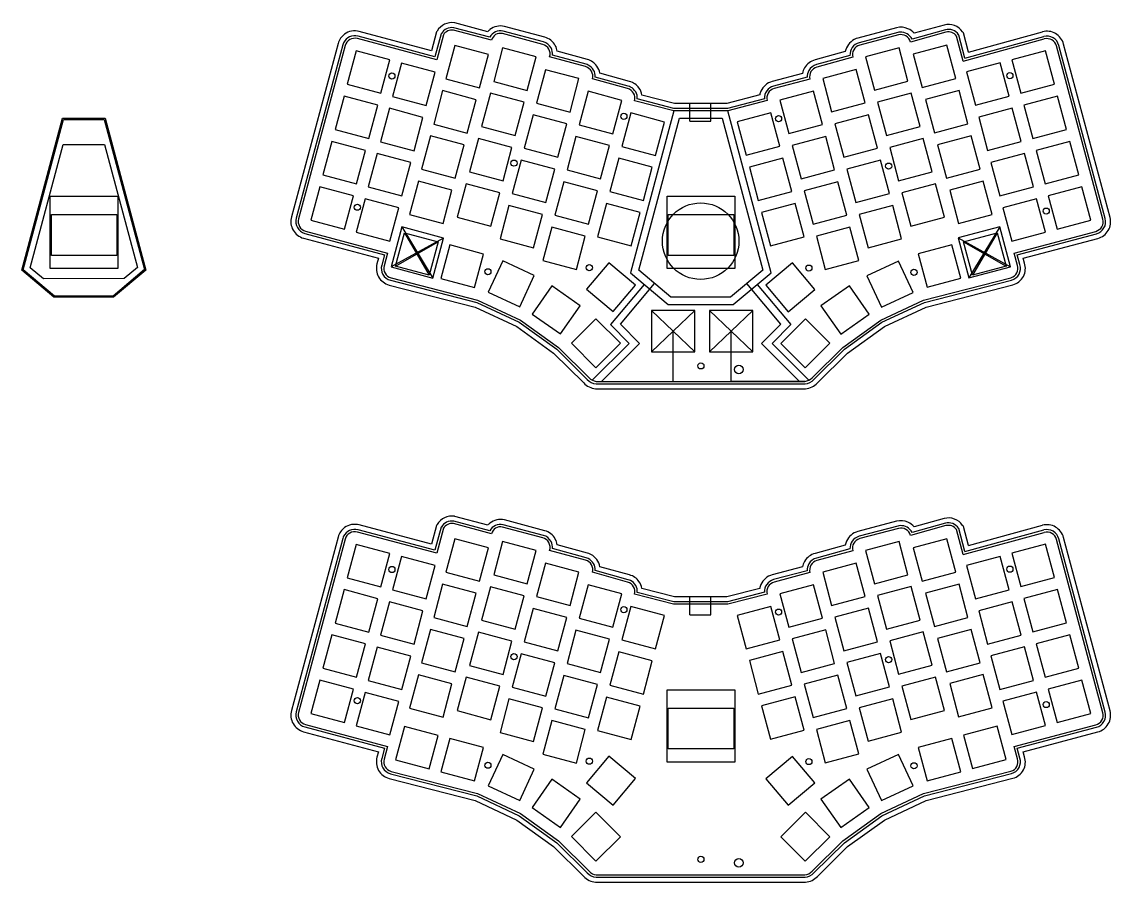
# Model space of a CAD drawing. Header units: millimetres. Extents: x -112 to 699, y -345 to 3.
# Drawn here: x -112 to 329.5, y -345.4 to 3.3 of the extents above; entities that cross this region are included whole.
import ezdxf

# ---------------------------------------------------------------- set-up
doc = ezdxf.new("R2010")
doc.units = ezdxf.units.MM
doc.layers.get('0').update_dxf_attribs({"linetype": 'CONTINUOUS'})

msp = doc.modelspace()

# ---------------------------------------------------------------- linework, layer by layer
for p, q in [((77.72, -3.01), (63.13, 0.87)), ((76.88, -0.72), (63.54, 2.83)), ((99.93, -2.96), (83.64, 1.39)), ((242.49, 0.85), (226.85, -3.3)), ((262.28, 0.04), (248.77, -3.71)), ((261.76, 1.97), (249.62, -1.39)), ((56.19, -12.13), (24.03, -3.54)), ((55.48, -10.91), (24.29, -2.58)), ((54.07, -8.46), (24.81, -0.64)), ((56.12, -0.81), (54.07, -8.46)), ((57.98, -1.6), (55.48, -10.91)), ((58.91, -1.99), (56.19, -12.13)), ((78.32, -4.21), (62.93, -0.11)), ((99.15, -5.86), (82.9, -1.51)), ((99.41, -4.89), (83.14, -0.54)), ((243, -1.08), (227.36, -5.23)), ((243.25, -2.05), (227.62, -6.2)), ((262.54, -0.92), (248.16, -4.91)), ((269.53, -12.66), (266.81, -2.52)), ((270.24, -11.43), (267.74, -2.09)), ((269.53, -12.66), (302.38, -3.65)), ((271.65, -8.97), (269.58, -1.24)), ((270.24, -11.43), (302.12, -2.68)), ((271.65, -8.97), (301.6, -0.75)), ((16.2, -5.57), (-2.69, -75.82)), ((18.13, -6.09), (-0.76, -76.34)), ((19.1, -6.35), (0.2, -76.6)), ((117.24, -12.01), (105.03, -8.66)), ((221.73, -8.82), (209.49, -12.15)), ((326.11, -76.74), (307.28, -6.52)), ((327.08, -76.49), (308.25, -6.26)), ((329.01, -75.97), (310.18, -5.75)), ((116.45, -14.9), (101.94, -10.93)), ((116.71, -13.94), (103.09, -10.21)), ((223.63, -10.37), (210.01, -14.08)), ((224.75, -11.1), (210.27, -15.05)), ((134.32, -20.9), (122.3, -17.56)), ((204.39, -17.64), (192.17, -20.87)), ((133.52, -23.79), (119.26, -19.84)), ((133.78, -22.82), (120.39, -19.11)), ((206.28, -19.21), (192.68, -22.8)), ((207.4, -19.95), (192.95, -23.77)), ((152.49, -29.81), (139.36, -26.41)), ((187.07, -26.35), (173.72, -29.81)), ((152.26, -32.81), (136.33, -28.72)), ((152.23, -31.81), (137.46, -27.98)), ((173.72, -29.81), (152.49, -29.81)), ((158.8, -37.02), (158.8, -29.81)), ((167.3, -37.02), (167.3, -29.81)), ((188.96, -27.93), (173.98, -31.81)), ((190.08, -28.67), (174.15, -32.8)), ((152.26, -32.81), (134.66, -98.51)), ((173.98, -31.81), (152.23, -31.81)), ((174.15, -32.8), (152.26, -32.81)), ((191.73, -98.4), (174.15, -32.8)), ((158.8, -37.02), (167.3, -37.02)), ((2.76, -82.5), (35, -91.14)), ((3.02, -81.54), (36.23, -90.44)), ((42.07, -79.85), (37.72, -96.08)), ((39.52, -95.78), (43.14, -82.26)), ((58.97, -84.38), (42.07, -79.85)), ((42.07, -79.85), (54.62, -100.61)), ((43.14, -82.26), (56.76, -85.91)), ((43.14, -82.26), (53.14, -99.43)), ((284.39, -79.77), (267.49, -84.3)), ((269.64, -85.87), (283.26, -82.22)), ((284.39, -79.77), (271.83, -100.53)), ((283.26, -82.22), (273.27, -99.39)), ((283.26, -82.22), (286.89, -95.74)), ((288.74, -96), (284.39, -79.77)), ((290.16, -90.44), (323.25, -81.65)), ((291.38, -91.15), (323.5, -82.61)), ((2.23, -84.43), (32.56, -92.56)), ((58.97, -84.38), (37.72, -96.08)), ((39.52, -95.78), (56.76, -85.91)), ((56.76, -85.91), (53.14, -99.43)), ((54.62, -100.61), (58.97, -84.38)), ((267.49, -84.3), (271.83, -100.53)), ((267.49, -84.3), (288.74, -96)), ((273.27, -99.39), (269.64, -85.87)), ((269.64, -85.87), (286.89, -95.74)), ((293.83, -92.57), (324.02, -84.54)), ((32.56, -92.56), (31.96, -94.79)), ((35, -91.14), (33.89, -95.31)), ((36.23, -90.44), (34.86, -95.57)), ((48.14, -90.85), (48.35, -90.85)), ((48.35, -90.85), (48.35, -90.23)), ((278.11, -90.81), (278.11, -90.15)), ((278.26, -90.81), (278.11, -90.81)), ((291.5, -95.44), (290.16, -90.44)), ((292.46, -95.15), (291.38, -91.15)), ((294.37, -94.57), (293.83, -92.57)), ((37.72, -96.08), (54.62, -100.61)), ((53.14, -99.43), (39.52, -95.78)), ((271.83, -100.53), (288.74, -96)), ((286.89, -95.74), (273.27, -99.39)), ((37.41, -101.47), (72.39, -110.44)), ((37.67, -100.51), (72.73, -109.5)), ((134.66, -98.51), (149.98, -111.36)), ((176.28, -111.36), (191.73, -98.4)), ((253.48, -109.5), (288.85, -100.42)), ((253.82, -110.44), (289.1, -101.39)), ((36.9, -103.41), (71.71, -112.33)), ((140.19, -103.15), (126.54, -119.43)), ((130.6, -119.25), (144.42, -102.78)), ((195.62, -119.27), (181.81, -102.81)), ((186.03, -103.18), (199.68, -119.44)), ((254.5, -112.33), (289.6, -103.33)), ((72.73, -109.5), (90.12, -117.65)), ((236.09, -117.65), (253.48, -109.5)), ((71.71, -112.33), (88.6, -120.24)), ((72.39, -110.44), (89.61, -118.51)), ((160.75, -113.7), (143.25, -113.7)), ((143.25, -113.7), (143.25, -130.5)), ((160.75, -113.7), (143.25, -130.5)), ((143.25, -113.7), (160.75, -130.5)), ((149.98, -111.36), (176.28, -111.36)), ((160.75, -130.5), (160.75, -113.7)), ((184.25, -113.7), (166.75, -113.7)), ((166.75, -113.7), (166.75, -130.5)), ((184.25, -113.7), (166.75, -130.5)), ((166.75, -113.7), (184.25, -130.5)), ((184.25, -130.5), (184.25, -113.7)), ((236.6, -118.51), (253.82, -110.44)), ((237.62, -120.24), (254.5, -112.33)), ((89.61, -118.51), (104.83, -129.44)), ((90.12, -117.65), (105.47, -128.68)), ((220.74, -128.68), (236.09, -117.65)), ((221.39, -129.44), (236.6, -118.51)), ((88.6, -120.24), (103.53, -130.98)), ((126.54, -119.43), (134.15, -127.04)), ((130.6, -119.25), (138.39, -127.04)), ((152, -142.44), (152, -122.1)), ((175.5, -142.44), (175.5, -122.1)), ((195.62, -119.27), (187.83, -127.06)), ((199.68, -119.44), (192.07, -127.06)), ((222.68, -130.98), (237.62, -120.24)), ((134.15, -127.04), (119.21, -141.97)), ((138.39, -127.04), (122.99, -142.44)), ((187.83, -127.06), (203.21, -142.44)), ((192.07, -127.06), (206.99, -141.98)), ((103.53, -130.98), (115.75, -143.07)), ((104.83, -129.44), (117.19, -141.68)), ((105.47, -128.68), (117.91, -140.98)), ((143.25, -130.5), (160.75, -130.5)), ((166.75, -130.5), (184.25, -130.5)), ((208.3, -140.98), (220.74, -128.68)), ((209.02, -141.68), (221.39, -129.44)), ((210.46, -143.07), (222.68, -130.98)), ((120.71, -145.44), (205.5, -145.44)), ((120.8, -143.44), (205.41, -143.44)), ((120.84, -142.44), (205.37, -142.44)), ((120.84, -142.44), (152, -142.44)), ((205.37, -142.44), (175.5, -142.44)), ((76.88, -200.72), (63.54, -197.17)), ((99.93, -202.96), (83.64, -198.61)), ((261.76, -198.03), (249.62, -201.39)), ((55.48, -210.91), (24.29, -202.58)), ((54.07, -208.46), (24.81, -200.64)), ((56.12, -200.81), (54.07, -208.46)), ((57.98, -201.6), (55.48, -210.91)), ((58.91, -201.99), (56.19, -212.13)), ((78.32, -204.21), (62.93, -200.11)), ((77.72, -203.01), (63.13, -199.13)), ((99.15, -205.86), (82.9, -201.51)), ((99.41, -204.89), (83.14, -200.54)), ((242.49, -199.15), (226.85, -203.3)), ((243, -201.08), (227.36, -205.23)), ((243.25, -202.05), (227.62, -206.2)), ((262.54, -200.92), (248.16, -204.91)), ((262.28, -199.96), (248.77, -203.71)), ((269.53, -212.66), (266.81, -202.52)), ((270.24, -211.43), (267.74, -202.09)), ((271.65, -208.97), (269.58, -201.24)), ((270.24, -211.43), (302.12, -202.68)), ((271.65, -208.97), (301.6, -200.75)), ((16.2, -205.57), (-2.69, -275.82)), ((18.13, -206.09), (-0.76, -276.34)), ((19.1, -206.35), (0.2, -276.6)), ((56.19, -212.13), (24.03, -203.54)), ((269.53, -212.66), (302.38, -203.65)), ((326.11, -276.74), (307.28, -206.52)), ((327.08, -276.49), (308.25, -206.26)), ((329.01, -275.97), (310.18, -205.75)), ((116.45, -214.9), (101.94, -210.93)), ((116.71, -213.94), (103.09, -210.21)), ((117.24, -212.01), (105.03, -208.66)), ((221.73, -208.82), (209.49, -212.15)), ((223.63, -210.37), (210.01, -214.08)), ((224.75, -211.1), (210.27, -215.05)), ((133.52, -223.79), (119.26, -219.84)), ((133.78, -222.82), (120.39, -219.11)), ((134.32, -220.9), (122.3, -217.56)), ((204.39, -217.64), (192.17, -220.87)), ((206.28, -219.21), (192.68, -222.8)), ((207.4, -219.95), (192.95, -223.77)), ((152.11, -232.81), (136.33, -228.72)), ((152.23, -231.81), (137.46, -227.98)), ((152.49, -229.81), (139.36, -226.41)), ((187.07, -226.35), (173.72, -229.81)), ((188.96, -227.93), (173.98, -231.81)), ((190.08, -228.67), (174.11, -232.81)), ((174.11, -232.81), (152.11, -232.81)), ((173.98, -231.81), (152.23, -231.81)), ((173.72, -229.81), (152.49, -229.81)), ((158.8, -237.02), (158.8, -229.81)), ((167.3, -237.02), (167.3, -229.81)), ((158.8, -237.02), (167.3, -237.02)), ((2.76, -282.5), (35, -291.14)), ((3.02, -281.54), (36.23, -290.44)), ((290.16, -290.44), (323.25, -281.65)), ((2.23, -284.43), (32.56, -292.56)), ((291.38, -291.15), (323.5, -282.61)), ((293.83, -292.57), (324.02, -284.54)), ((35, -291.14), (33.89, -295.31)), ((36.23, -290.44), (34.86, -295.57)), ((291.5, -295.44), (290.16, -290.44)), ((292.46, -295.15), (291.38, -291.15)), ((32.56, -292.56), (31.96, -294.79)), ((294.37, -294.57), (293.83, -292.57)), ((36.9, -303.41), (71.71, -312.33)), ((37.41, -301.47), (72.39, -310.44)), ((37.67, -300.51), (72.73, -309.5)), ((253.48, -309.5), (288.85, -300.42)), ((253.82, -310.44), (289.1, -301.39)), ((254.5, -312.33), (289.6, -303.33)), ((71.71, -312.33), (88.6, -320.24)), ((72.39, -310.44), (89.61, -318.51)), ((72.73, -309.5), (90.12, -317.65)), ((236.09, -317.65), (253.48, -309.5)), ((236.6, -318.51), (253.82, -310.44)), ((237.62, -320.24), (254.5, -312.33)), ((90.12, -317.65), (105.47, -328.68)), ((220.74, -328.68), (236.09, -317.65)), ((88.6, -320.24), (103.53, -330.98)), ((89.61, -318.51), (104.83, -329.44)), ((221.39, -329.44), (236.6, -318.51)), ((222.68, -330.98), (237.62, -320.24)), ((103.53, -330.98), (115.75, -343.07)), ((104.83, -329.44), (117.19, -341.68)), ((105.47, -328.68), (117.91, -340.98)), ((208.3, -340.98), (220.74, -328.68)), ((209.02, -341.68), (221.39, -329.44)), ((210.46, -343.07), (222.68, -330.98)), ((120.8, -343.44), (205.41, -343.44)), ((120.84, -342.44), (205.37, -342.44)), ((120.71, -345.44), (205.5, -345.44))]:
    msp.add_line(p, q)
for points in [[(23.56, -8.52), (19.94, -22.04), (33.56, -25.69), (37.18, -12.17)], [(77.12, -9.93), (63.5, -6.28), (59.88, -19.8), (73.5, -23.45)], [(96.51, -10.98), (82.89, -7.33), (79.27, -20.86), (92.89, -24.51)], [(243.52, -7.3), (229.9, -10.94), (233.52, -24.47), (247.14, -20.82)], [(266.53, -19.76), (262.9, -6.24), (249.28, -9.89), (252.91, -23.41)], [(289.22, -12.13), (292.85, -25.65), (306.47, -22), (302.84, -8.48)], [(51.91, -30.61), (55.53, -17.09), (41.91, -13.44), (38.29, -26.96)], [(100.21, -16.12), (96.58, -29.64), (110.2, -33.29), (113.83, -19.76)], [(226.2, -16.08), (212.58, -19.73), (216.2, -33.25), (229.82, -29.6)], [(270.87, -17.05), (274.5, -30.57), (288.12, -26.92), (284.49, -13.4)], [(54.96, -38.16), (68.58, -41.8), (72.2, -28.28), (58.58, -24.63)], [(87.97, -42.86), (91.59, -29.34), (77.97, -25.69), (74.35, -39.21)], [(117.52, -24.9), (113.9, -38.42), (127.52, -42.07), (131.14, -28.55)], [(208.88, -24.86), (195.26, -28.51), (198.89, -42.03), (212.5, -38.38)], [(238.44, -42.82), (252.06, -39.17), (248.43, -25.65), (234.81, -29.3)], [(254.2, -28.24), (257.83, -41.77), (271.45, -38.12), (267.82, -24.59)], [(28.64, -44.04), (32.26, -30.52), (18.64, -26.87), (15.02, -40.39)], [(294.14, -30.48), (297.77, -44.01), (311.39, -40.36), (307.76, -26.83)], [(33.37, -45.31), (46.99, -48.96), (50.62, -35.44), (37, -31.79)], [(105.29, -51.64), (108.91, -38.12), (95.29, -34.47), (91.67, -47.99)], [(148.46, -37.33), (134.84, -33.68), (131.22, -47.2), (144.84, -50.85)], [(195.19, -47.16), (191.56, -33.64), (177.94, -37.29), (181.57, -50.81)], [(221.12, -51.6), (234.74, -47.95), (231.12, -34.43), (217.5, -38.08)], [(275.79, -35.4), (279.41, -48.92), (293.03, -45.27), (289.41, -31.75)], [(-111.95, -97.44), (-95.44, -35.81), (-78.15, -35.8), (-61.66, -97.33), (-74.81, -108.36), (-98.93, -108.36)], [(-74.99, -107.86), (-98.75, -107.86), (-111.39, -97.26), (-95.05, -36.31), (-78.53, -36.3), (-62.23, -97.15)], [(154.56, -35.81), (171.85, -35.8), (188.34, -97.33), (175.19, -108.36), (151.07, -108.36), (138.05, -97.44)], [(53.67, -42.99), (50.04, -56.51), (63.66, -60.16), (67.29, -46.63)], [(73.05, -44.04), (69.43, -57.56), (83.05, -61.21), (86.67, -47.69)], [(122.6, -60.42), (126.23, -46.9), (112.61, -43.25), (108.98, -56.77)], [(217.42, -56.73), (213.8, -43.21), (200.18, -46.86), (203.8, -60.38)], [(253.35, -44), (239.73, -47.65), (243.36, -61.17), (256.97, -57.52)], [(259.12, -46.6), (262.74, -60.12), (276.36, -56.47), (272.74, -42.95)], [(-95.19, -46.47), (-78.4, -46.47), (-65.05, -96.26), (-70.48, -100.81), (-103.2, -100.87), (-108.56, -96.37)], [(23.72, -62.4), (27.35, -48.87), (13.73, -45.22), (10.1, -58.75)], [(299.06, -48.83), (302.68, -62.36), (316.3, -58.71), (312.68, -45.19)], [(32.08, -50.14), (28.45, -63.66), (42.07, -67.31), (45.7, -53.79)], [(100.37, -69.99), (103.99, -56.47), (90.37, -52.82), (86.75, -66.34)], [(129.92, -52.03), (126.3, -65.55), (139.92, -69.2), (143.54, -55.68)], [(186.49, -69.16), (200.11, -65.51), (196.48, -51.99), (182.86, -55.64)], [(226.04, -69.95), (239.66, -66.3), (236.03, -52.78), (222.41, -56.43)], [(294.33, -50.1), (280.71, -53.75), (284.33, -67.28), (297.95, -63.63)], [(58.74, -78.51), (62.37, -64.99), (48.75, -61.34), (45.13, -74.86)], [(117.68, -78.77), (121.31, -65.25), (107.69, -61.6), (104.07, -75.12)], [(222.34, -75.09), (218.72, -61.56), (205.1, -65.21), (208.72, -78.74)], [(277.66, -61.3), (264.04, -64.95), (267.66, -78.47), (281.28, -74.82)], [(18.8, -80.75), (22.43, -67.23), (8.81, -63.58), (5.18, -77.1)], [(78.13, -79.56), (81.76, -66.04), (68.14, -62.39), (64.51, -75.91)], [(244.65, -66), (248.27, -79.53), (261.89, -75.88), (258.27, -62.35)], [(317.6, -63.54), (303.98, -67.19), (307.6, -80.71), (321.22, -77.06)], [(-73.07, -96.73), (-100.47, -96.73), (-100.47, -67.45), (-73.07, -67.45)], [(40.78, -72.14), (27.16, -68.49), (23.54, -82.02), (37.16, -85.67)], [(125.01, -70.38), (121.38, -83.91), (135, -87.56), (138.63, -74.03)], [(149.53, -67.45), (176.93, -67.45), (176.93, -96.73), (149.53, -96.73)], [(205.02, -83.87), (201.4, -70.34), (187.78, -73.99), (191.4, -87.52)], [(289.25, -85.63), (302.87, -81.98), (299.24, -68.46), (285.62, -72.1)], [(-99.97, -74.83), (-73.47, -74.83), (-73.47, -91.43), (-99.97, -91.43)], [(95.45, -88.35), (99.07, -74.82), (85.45, -71.17), (81.83, -84.7)], [(176.53, -91.43), (150.03, -91.43), (150.03, -74.83), (176.53, -74.83)], [(240.95, -71.13), (227.33, -74.78), (230.96, -88.31), (244.57, -84.66)], [(116.39, -83.6), (102.77, -79.95), (99.15, -93.48), (112.77, -97.13)], [(223.63, -79.92), (210.01, -83.56), (213.64, -97.09), (227.26, -93.44)], [(75.11, -90.83), (61.5, -87.18), (57.87, -100.7), (71.49, -104.35)], [(268.53, -100.66), (264.91, -87.14), (251.29, -90.79), (254.91, -104.31)], [(95.73, -99.6), (82.95, -93.64), (77.03, -106.33), (89.81, -112.29)], [(136.67, -103.46), (125.87, -94.4), (116.87, -105.12), (127.67, -114.19)], [(200.36, -94.42), (189.56, -103.49), (198.55, -114.21), (209.36, -105.15)], [(249.18, -106.39), (243.26, -93.7), (230.48, -99.66), (236.4, -112.35)], [(94.79, -115.16), (106.34, -123.25), (114.37, -111.78), (102.82, -103.69)], [(231.42, -115.21), (223.39, -103.74), (211.84, -111.83), (219.87, -123.3)], [(120.72, -136.93), (130.62, -127.03), (120.65, -117.06), (110.75, -126.96)], [(215.47, -126.98), (205.57, -117.08), (195.6, -127.05), (205.5, -136.95)], [(73.5, -223.45), (77.12, -209.93), (63.5, -206.28), (59.88, -219.8)], [(92.89, -224.51), (96.51, -210.98), (82.89, -207.33), (79.27, -220.86)], [(233.52, -224.47), (247.14, -220.82), (243.52, -207.3), (229.9, -210.94)], [(249.28, -209.89), (252.91, -223.41), (266.53, -219.76), (262.9, -206.24)], [(37.18, -212.17), (23.56, -208.52), (19.94, -222.04), (33.56, -225.69)], [(292.85, -225.65), (306.47, -222), (302.84, -208.48), (289.22, -212.13)], [(41.91, -213.44), (38.29, -226.96), (51.91, -230.61), (55.53, -217.09)], [(113.83, -219.76), (100.21, -216.12), (96.58, -229.64), (110.2, -233.29)], [(212.58, -219.73), (216.2, -233.25), (229.82, -229.6), (226.2, -216.08)], [(274.5, -230.57), (288.12, -226.92), (284.49, -213.4), (270.87, -217.05)], [(72.2, -228.28), (58.58, -224.63), (54.96, -238.16), (68.58, -241.8)], [(131.14, -228.55), (117.52, -224.9), (113.9, -238.42), (127.52, -242.07)], [(198.89, -242.03), (212.5, -238.38), (208.88, -224.86), (195.26, -228.51)], [(257.83, -241.77), (271.45, -238.12), (267.82, -224.59), (254.2, -228.24)], [(15.02, -240.39), (28.64, -244.04), (32.26, -230.52), (18.64, -226.87)], [(87.97, -242.86), (91.59, -229.34), (77.97, -225.69), (74.35, -239.21)], [(234.81, -229.3), (238.44, -242.82), (252.06, -239.17), (248.43, -225.65)], [(294.14, -230.48), (297.77, -244.01), (311.39, -240.36), (307.76, -226.83)], [(46.99, -248.96), (50.62, -235.44), (37, -231.79), (33.37, -245.31)], [(131.22, -247.2), (144.84, -250.85), (148.46, -237.33), (134.84, -233.68)], [(177.94, -237.29), (181.57, -250.81), (195.19, -247.16), (191.56, -233.64)], [(279.41, -248.92), (293.03, -245.27), (289.41, -231.75), (275.79, -235.4)], [(108.91, -238.12), (95.29, -234.47), (91.67, -247.99), (105.29, -251.64)], [(217.5, -238.08), (221.12, -251.6), (234.74, -247.95), (231.12, -234.43)], [(13.73, -245.22), (10.1, -258.75), (23.72, -262.4), (27.35, -248.87)], [(63.66, -260.16), (67.29, -246.63), (53.67, -242.99), (50.04, -256.51)], [(73.05, -244.04), (69.43, -257.56), (83.05, -261.21), (86.67, -247.69)], [(108.98, -256.77), (122.6, -260.42), (126.23, -246.9), (112.61, -243.25)], [(217.42, -256.73), (213.8, -243.21), (200.18, -246.86), (203.8, -260.38)], [(253.35, -244), (239.73, -247.65), (243.36, -261.17), (256.97, -257.52)], [(272.74, -242.95), (259.12, -246.6), (262.74, -260.12), (276.36, -256.47)], [(299.06, -248.83), (302.68, -262.36), (316.3, -258.71), (312.68, -245.19)], [(28.45, -263.66), (42.07, -267.31), (45.7, -253.79), (32.08, -250.14)], [(284.33, -267.28), (297.95, -263.63), (294.33, -250.1), (280.71, -253.75)], [(86.75, -266.34), (100.37, -269.99), (103.99, -256.47), (90.37, -252.82)], [(129.92, -252.03), (126.3, -265.55), (139.92, -269.2), (143.54, -255.68)], [(196.48, -251.99), (182.86, -255.64), (186.49, -269.16), (200.11, -265.51)], [(236.03, -252.78), (222.41, -256.43), (226.04, -269.95), (239.66, -266.3)], [(8.81, -263.58), (5.18, -277.1), (18.8, -280.75), (22.43, -267.23)], [(62.37, -264.99), (48.75, -261.34), (45.13, -274.86), (58.74, -278.51)], [(78.13, -279.56), (81.76, -266.04), (68.14, -262.39), (64.51, -275.91)], [(104.07, -275.12), (117.68, -278.77), (121.31, -265.25), (107.69, -261.6)], [(218.72, -261.56), (205.1, -265.21), (208.72, -278.74), (222.34, -275.09)], [(261.89, -275.88), (258.27, -262.35), (244.65, -266), (248.27, -279.53)], [(281.28, -274.82), (277.66, -261.3), (264.04, -264.95), (267.66, -278.47)], [(317.6, -263.54), (303.98, -267.19), (307.6, -280.71), (321.22, -277.06)], [(40.78, -272.14), (27.16, -268.49), (23.54, -282.02), (37.16, -285.67)], [(176.93, -296.73), (149.53, -296.73), (149.53, -267.45), (176.93, -267.45)], [(302.87, -281.98), (299.24, -268.46), (285.62, -272.1), (289.25, -285.63)], [(95.45, -288.35), (99.07, -274.82), (85.45, -271.17), (81.83, -284.7)], [(135, -287.56), (138.63, -274.03), (125.01, -270.38), (121.38, -283.91)], [(191.4, -287.52), (205.02, -283.87), (201.4, -270.34), (187.78, -273.99)], [(230.96, -288.31), (244.57, -284.66), (240.95, -271.13), (227.33, -274.78)], [(176.53, -291.43), (150.03, -291.43), (150.03, -274.83), (176.53, -274.83)], [(43.14, -282.26), (39.52, -295.78), (53.14, -299.43), (56.76, -285.91)], [(99.15, -293.48), (112.77, -297.13), (116.39, -283.6), (102.77, -279.95)], [(223.63, -279.92), (210.01, -283.56), (213.64, -297.09), (227.26, -293.44)], [(286.89, -295.74), (283.26, -282.22), (269.64, -285.87), (273.27, -299.39)], [(57.87, -300.7), (71.49, -304.35), (75.11, -290.83), (61.5, -287.18)], [(254.91, -304.31), (268.53, -300.66), (264.91, -287.14), (251.29, -290.79)], [(82.95, -293.64), (77.03, -306.33), (89.81, -312.29), (95.73, -299.6)], [(125.87, -294.4), (116.87, -305.12), (127.67, -314.19), (136.67, -303.46)], [(198.55, -314.21), (209.36, -305.15), (200.36, -294.42), (189.56, -303.49)], [(230.48, -299.66), (236.4, -312.35), (249.18, -306.39), (243.26, -293.7)], [(94.79, -315.16), (106.34, -323.25), (114.37, -311.78), (102.82, -303.69)], [(231.42, -315.21), (223.39, -303.74), (211.84, -311.83), (219.87, -323.3)], [(110.75, -326.96), (120.72, -336.93), (130.62, -327.03), (120.65, -317.06)], [(205.57, -317.08), (195.6, -327.05), (205.5, -336.95), (215.47, -326.98)]]:
    msp.add_lwpolyline(points, close=True)
for centre, radius in [((38.02, -18.7), 1.25), ((288.42, -18.56), 1.25), ((132.01, -35.01), 1.25), ((194.69, -35.97), 1.25), ((87.49, -54.01), 1.25), ((239.29, -55.22), 1.25), ((24.03, -71.87), 1.25), ((163.13, -85.63), 15.5), ((303.14, -73.44), 1.25), ((76.92, -98.03), 1.25), ((117.99, -96.38), 1.25), ((206.97, -96.54), 1.25), ((249.55, -98.26), 1.25), ((163.21, -136.16), 1.25), ((178.56, -137.62), 1.75), ((38.02, -218.7), 1.25), ((288.42, -218.56), 1.25), ((132.01, -235.01), 1.25), ((194.69, -235.97), 1.25), ((87.49, -254.01), 1.25), ((239.29, -255.22), 1.25), ((24.03, -271.87), 1.25), ((303.14, -273.44), 1.25), ((117.99, -296.38), 1.25), ((206.97, -296.54), 1.25), ((76.92, -298.03), 1.25), ((249.55, -298.26), 1.25), ((163.21, -336.16), 1.25), ((178.56, -337.62), 1.75)]:
    msp.add_circle(centre, radius)
for points, knots in [([(63.54, 2.83), (63.49, 2.84), (63.44, 2.85), (63.38, 2.86), (60.59, 3.29), (57.79, 1.98), (56.34, -0.45), (56.26, -0.57), (56.19, -0.69), (56.12, -0.81)], [-0.03337, -0.03337, -0.03337, -0.03337, 0, 0, 0, 1, 1, 1, 1.087047, 1.087047, 1.087047, 1.087047]), ([(63.13, 0.87), (63.12, 0.88), (63.1, 0.88), (63.08, 0.88), (61.08, 1.19), (59.09, 0.25), (58.05, -1.48), (58.03, -1.52), (58, -1.56), (57.98, -1.6)], [-0.011123, -0.011123, -0.011123, -0.011123, 0, 0, 0, 1, 1, 1, 1.029016, 1.029016, 1.029016, 1.029016]), ([(83.64, 1.39), (83.63, 1.4), (83.62, 1.4), (83.6, 1.4), (81.49, 1.91), (79.33, 1.37), (77.74, 0.1), (77.43, -0.15), (77.14, -0.42), (76.88, -0.72)], [-0.0055265, -0.0055265, -0.0055265, -0.0055265, 0, 0, 0, 0.595055, 0.595055, 0.595055, 0.709917, 0.709917, 0.709917, 0.709917]), ([(249.62, -1.39), (248.94, -0.58), (248.08, 0.05), (247.12, 0.48), (245.72, 1.1), (244.08, 1.27), (242.49, 0.85), (242.49, 0.85), (242.49, 0.85), (242.49, 0.85)], [0.2801769, 0.2801769, 0.2801769, 0.2801769, 0.5720693, 0.5720693, 0.5720693, 1, 1, 1, 1.0007047, 1.0007047, 1.0007047, 1.0007047]), ([(269.58, -1.24), (269.48, -1.1), (269.39, -0.96), (269.29, -0.82), (267.63, 1.6), (264.61, 2.72), (261.78, 1.98), (261.77, 1.98), (261.77, 1.97), (261.76, 1.97)], [-0.102341, -0.102341, -0.102341, -0.102341, 0, 0, 0, 1, 1, 1, 1.004209, 1.004209, 1.004209, 1.004209]), ([(267.74, -2.09), (267.7, -2.04), (267.67, -2), (267.64, -1.95), (266.46, -0.23), (264.31, 0.57), (262.29, 0.04), (262.29, 0.04), (262.28, 0.04), (262.28, 0.04)], [-0.034114, -0.034114, -0.034114, -0.034114, 0, 0, 0, 1, 1, 1, 1.001403, 1.001403, 1.001403, 1.001403]), ([(24.81, -0.64), (22.7, -0.07), (20.5, -0.54), (18.85, -1.74), (17.6, -2.64), (16.64, -3.98), (16.21, -5.56), (16.2, -5.56), (16.2, -5.57), (16.2, -5.57)], [0.000884, 0.000884, 0.000884, 0.000884, 0.572065, 0.572065, 0.572065, 1, 1, 1, 1.000985, 1.000985, 1.000985, 1.000985]), ([(24.29, -2.58), (21.94, -1.93), (19.5, -3.09), (18.47, -5.21), (18.33, -5.49), (18.22, -5.78), (18.13, -6.09), (18.13, -6.09), (18.13, -6.09), (18.13, -6.09)], [0.0003806, 0.0003806, 0.0003806, 0.0003806, 0.8844965, 0.8844965, 0.8844965, 1, 1, 1, 1.0003284, 1.0003284, 1.0003284, 1.0003284]), ([(83.14, -0.54), (83.14, -0.54), (83.14, -0.54), (83.13, -0.54), (80.94, -0.01), (78.71, -1.08), (77.72, -3.01)], [-0.0018422, -0.0018422, -0.0018422, -0.0018422, 0, 0, 0, 0.8689814, 0.8689814, 0.8689814, 0.8689814]), ([(104.24, -6.36), (103.33, -4.69), (101.77, -3.47), (99.94, -2.97), (99.94, -2.97), (99.94, -2.96), (99.93, -2.96)], [0, 0, 0, 0, 1, 1, 1, 1.002689, 1.002689, 1.002689, 1.002689]), ([(226.85, -3.3), (224.73, -3.86), (223.06, -5.36), (222.22, -7.23), (222, -7.74), (221.84, -8.27), (221.73, -8.82)], [0.0008138, 0.0008138, 0.0008138, 0.0008138, 0.5720655, 0.5720655, 0.5720655, 0.7253815, 0.7253815, 0.7253815, 0.7253815]), ([(248.77, -3.71), (247.87, -1.9), (245.95, -0.79), (243.93, -0.93), (243.62, -0.95), (243.31, -1), (243, -1.08), (243, -1.08), (243, -1.08), (243, -1.08)], [0.1253665, 0.1253665, 0.1253665, 0.1253665, 0.8844976, 0.8844976, 0.8844976, 1, 1, 1, 1.0002349, 1.0002349, 1.0002349, 1.0002349]), ([(306.94, -1.48), (305.33, -0.54), (303.42, -0.28), (301.62, -0.75), (301.61, -0.75), (301.61, -0.75), (301.6, -0.75)], [0, 0, 0, 0, 1, 1, 1, 1.005253, 1.005253, 1.005253, 1.005253]), ([(305.93, -3.2), (304.78, -2.53), (303.41, -2.35), (302.13, -2.68), (302.12, -2.68), (302.12, -2.68), (302.12, -2.68)], [0, 0, 0, 0, 1, 1, 1, 1.001751, 1.001751, 1.001751, 1.001751]), ([(102.49, -7.32), (101.84, -6.13), (100.73, -5.25), (99.41, -4.89), (99.41, -4.89), (99.41, -4.89), (99.41, -4.89)], [0, 0, 0, 0, 1, 1, 1, 1.000896, 1.000896, 1.000896, 1.000896]), ([(122.3, -17.56), (122.11, -16.5), (121.69, -15.51), (121.06, -14.65), (120.16, -13.41), (118.82, -12.44), (117.24, -12.01)], [0.2760417, 0.2760417, 0.2760417, 0.2760417, 0.5720679, 0.5720679, 0.5720679, 1, 1, 1, 1]), ([(120.39, -19.11), (120.53, -17.09), (119.42, -15.16), (117.59, -14.27), (117.31, -14.13), (117.02, -14.02), (116.71, -13.94)], [0.123353, 0.123353, 0.123353, 0.123353, 0.8844996, 0.8844996, 0.8844996, 1, 1, 1, 1]), ([(139.36, -26.41), (139.17, -25.36), (138.75, -24.38), (138.13, -23.54), (137.23, -22.3), (135.9, -21.33), (134.32, -20.9)], [0.280071, 0.280071, 0.280071, 0.280071, 0.5720643, 0.5720643, 0.5720643, 0.9994947, 0.9994947, 0.9994947, 0.9994947]), ([(192.17, -20.87), (190.05, -21.43), (188.39, -22.93), (187.56, -24.8), (187.34, -25.29), (187.17, -25.81), (187.07, -26.35)], [0.0013479, 0.0013479, 0.0013479, 0.0013479, 0.5720694, 0.5720694, 0.5720694, 0.722454, 0.722454, 0.722454, 0.722454]), ([(137.46, -27.98), (137.59, -25.97), (136.49, -24.05), (134.66, -23.16), (134.38, -23.02), (134.09, -22.91), (133.78, -22.82)], [0.1253149, 0.1253149, 0.1253149, 0.1253149, 0.8844941, 0.8844941, 0.8844941, 1, 1, 1, 1]), ([(326.56, -80.29), (327.23, -79.14), (327.42, -77.77), (327.08, -76.49), (327.08, -76.49), (327.08, -76.49), (327.08, -76.49)], [0, 0, 0, 0, 1, 1, 1, 1.000861, 1.000861, 1.000861, 1.000861]), ([(328.29, -81.3), (329.22, -79.7), (329.49, -77.78), (329.02, -75.98), (329.01, -75.98), (329.01, -75.98), (329.01, -75.97)], [0, 0, 0, 0, 1, 1, 1, 1.002582, 1.002582, 1.002582, 1.002582]), ([(-2.02, -81.14), (-1.1, -82.75), (0.43, -83.94), (2.23, -84.43), (2.23, -84.43), (2.23, -84.43), (2.23, -84.43)], [0, 0, 0, 0, 1, 1, 1, 1.002476, 1.002476, 1.002476, 1.002476]), ([(-0.28, -80.15), (0.38, -81.3), (1.47, -82.15), (2.75, -82.5), (2.76, -82.5), (2.76, -82.5), (2.76, -82.5)], [0, 0, 0, 0, 1, 1, 1, 1.000825, 1.000825, 1.000825, 1.000825]), ([(32.64, -100.11), (33.56, -101.72), (35.08, -102.91), (36.88, -103.4), (36.89, -103.4), (36.89, -103.4), (36.9, -103.41)], [0, 0, 0, 0, 1, 1, 1, 1.007572, 1.007572, 1.007572, 1.007572]), ([(34.37, -99.12), (35.03, -100.27), (36.12, -101.12), (37.41, -101.47), (37.41, -101.47), (37.41, -101.47), (37.41, -101.47)], [0, 0, 0, 0, 1, 1, 1, 1.002524, 1.002524, 1.002524, 1.002524]), ([(289.1, -101.39), (289.1, -101.39), (289.1, -101.39), (289.1, -101.39), (290.41, -101.05), (291.51, -100.17), (292.15, -98.98)], [-0.000889, -0.000889, -0.000889, -0.000889, 0, 0, 0, 1, 1, 1, 1]), ([(289.6, -103.33), (289.61, -103.33), (289.61, -103.33), (289.61, -103.33), (291.46, -102.84), (293.02, -101.6), (293.91, -99.92)], [-0.002667, -0.002667, -0.002667, -0.002667, 0, 0, 0, 1, 1, 1, 1]), ([(115.75, -143.07), (117.01, -144.42), (118.73, -145.26), (120.58, -145.43), (120.62, -145.43), (120.67, -145.43), (120.71, -145.44)], [0.015735, 0.015735, 0.015735, 0.015735, 1, 1, 1, 1.038648, 1.038648, 1.038648, 1.038648]), ([(117.19, -141.68), (118.12, -142.69), (119.39, -143.31), (120.76, -143.43), (120.77, -143.43), (120.78, -143.44), (120.8, -143.44)], [0.006663, 0.006663, 0.006663, 0.006663, 1, 1, 1, 1.012883, 1.012883, 1.012883, 1.012883]), ([(205.41, -143.44), (205.43, -143.44), (205.44, -143.43), (205.46, -143.43), (206.82, -143.31), (208.1, -142.69), (209.02, -141.68)], [-0.012883, -0.012883, -0.012883, -0.012883, 0, 0, 0, 0.993337, 0.993337, 0.993337, 0.993337]), ([(205.5, -145.44), (205.54, -145.43), (205.59, -145.43), (205.63, -145.43), (207.48, -145.26), (209.2, -144.42), (210.46, -143.07)], [-0.038648, -0.038648, -0.038648, -0.038648, 0, 0, 0, 0.984265, 0.984265, 0.984265, 0.984265]), ([(63.54, -197.17), (63.49, -197.16), (63.44, -197.15), (63.38, -197.14), (60.59, -196.71), (57.79, -198.02), (56.34, -200.45), (56.26, -200.57), (56.19, -200.69), (56.12, -200.81)], [-0.03337, -0.03337, -0.03337, -0.03337, 0, 0, 0, 1, 1, 1, 1.087047, 1.087047, 1.087047, 1.087047]), ([(83.64, -198.61), (83.63, -198.6), (83.62, -198.6), (83.6, -198.6), (81.49, -198.09), (79.33, -198.63), (77.74, -199.9), (77.43, -200.15), (77.14, -200.42), (76.88, -200.72)], [-0.0055265, -0.0055265, -0.0055265, -0.0055265, 0, 0, 0, 0.595055, 0.595055, 0.595055, 0.709917, 0.709917, 0.709917, 0.709917]), ([(269.58, -201.24), (269.48, -201.1), (269.39, -200.96), (269.29, -200.82), (267.63, -198.4), (264.61, -197.28), (261.78, -198.02), (261.77, -198.02), (261.77, -198.03), (261.76, -198.03)], [-0.102341, -0.102341, -0.102341, -0.102341, 0, 0, 0, 1, 1, 1, 1.004209, 1.004209, 1.004209, 1.004209]), ([(24.81, -200.64), (22.7, -200.07), (20.5, -200.54), (18.85, -201.74), (17.6, -202.64), (16.64, -203.98), (16.21, -205.56), (16.2, -205.56), (16.2, -205.57), (16.2, -205.57)], [0.000884, 0.000884, 0.000884, 0.000884, 0.572065, 0.572065, 0.572065, 1, 1, 1, 1.000985, 1.000985, 1.000985, 1.000985]), ([(24.29, -202.58), (21.94, -201.93), (19.5, -203.09), (18.47, -205.21), (18.33, -205.49), (18.22, -205.78), (18.13, -206.09), (18.13, -206.09), (18.13, -206.09), (18.13, -206.09)], [0.0003806, 0.0003806, 0.0003806, 0.0003806, 0.8844965, 0.8844965, 0.8844965, 1, 1, 1, 1.0003284, 1.0003284, 1.0003284, 1.0003284]), ([(63.13, -199.13), (63.12, -199.12), (63.1, -199.12), (63.08, -199.12), (61.08, -198.81), (59.09, -199.75), (58.05, -201.48), (58.03, -201.52), (58, -201.56), (57.98, -201.6)], [-0.011123, -0.011123, -0.011123, -0.011123, 0, 0, 0, 1, 1, 1, 1.029016, 1.029016, 1.029016, 1.029016]), ([(83.14, -200.54), (83.14, -200.54), (83.14, -200.54), (83.13, -200.54), (80.94, -200.01), (78.71, -201.08), (77.72, -203.01)], [-0.0018422, -0.0018422, -0.0018422, -0.0018422, 0, 0, 0, 0.8689814, 0.8689814, 0.8689814, 0.8689814]), ([(104.24, -206.36), (103.33, -204.69), (101.77, -203.47), (99.94, -202.97), (99.94, -202.97), (99.94, -202.96), (99.93, -202.96)], [0, 0, 0, 0, 1, 1, 1, 1.002689, 1.002689, 1.002689, 1.002689]), ([(249.62, -201.39), (248.94, -200.58), (248.08, -199.95), (247.12, -199.52), (245.72, -198.9), (244.08, -198.73), (242.49, -199.15), (242.49, -199.15), (242.49, -199.15), (242.49, -199.15)], [0.2801769, 0.2801769, 0.2801769, 0.2801769, 0.5720693, 0.5720693, 0.5720693, 1, 1, 1, 1.0007047, 1.0007047, 1.0007047, 1.0007047]), ([(248.77, -203.71), (247.87, -201.9), (245.95, -200.79), (243.93, -200.93), (243.62, -200.95), (243.31, -201), (243, -201.08), (243, -201.08), (243, -201.08), (243, -201.08)], [0.1253665, 0.1253665, 0.1253665, 0.1253665, 0.8844976, 0.8844976, 0.8844976, 1, 1, 1, 1.0002349, 1.0002349, 1.0002349, 1.0002349]), ([(267.74, -202.09), (267.7, -202.04), (267.67, -202), (267.64, -201.95), (266.46, -200.23), (264.31, -199.43), (262.29, -199.96), (262.29, -199.96), (262.28, -199.96), (262.28, -199.96)], [-0.034114, -0.034114, -0.034114, -0.034114, 0, 0, 0, 1, 1, 1, 1.001403, 1.001403, 1.001403, 1.001403]), ([(306.94, -201.48), (305.33, -200.54), (303.42, -200.28), (301.62, -200.75), (301.61, -200.75), (301.61, -200.75), (301.6, -200.75)], [0, 0, 0, 0, 1, 1, 1, 1.005253, 1.005253, 1.005253, 1.005253]), ([(305.93, -203.2), (304.78, -202.53), (303.41, -202.35), (302.13, -202.68), (302.12, -202.68), (302.12, -202.68), (302.12, -202.68)], [0, 0, 0, 0, 1, 1, 1, 1.001751, 1.001751, 1.001751, 1.001751]), ([(102.49, -207.32), (101.84, -206.13), (100.73, -205.25), (99.41, -204.89), (99.41, -204.89), (99.41, -204.89), (99.41, -204.89)], [0, 0, 0, 0, 1, 1, 1, 1.000896, 1.000896, 1.000896, 1.000896]), ([(226.85, -203.3), (224.73, -203.86), (223.06, -205.36), (222.22, -207.23), (222, -207.74), (221.84, -208.27), (221.73, -208.82)], [0.0008138, 0.0008138, 0.0008138, 0.0008138, 0.5720655, 0.5720655, 0.5720655, 0.7253815, 0.7253815, 0.7253815, 0.7253815]), ([(120.39, -219.11), (120.53, -217.09), (119.42, -215.16), (117.59, -214.27), (117.31, -214.13), (117.02, -214.02), (116.71, -213.94)], [0.123353, 0.123353, 0.123353, 0.123353, 0.8844996, 0.8844996, 0.8844996, 1, 1, 1, 1]), ([(122.3, -217.56), (122.11, -216.5), (121.69, -215.51), (121.06, -214.65), (120.16, -213.41), (118.82, -212.44), (117.24, -212.01)], [0.2760417, 0.2760417, 0.2760417, 0.2760417, 0.5720679, 0.5720679, 0.5720679, 1, 1, 1, 1]), ([(137.46, -227.98), (137.59, -225.97), (136.49, -224.05), (134.66, -223.16), (134.38, -223.02), (134.09, -222.91), (133.78, -222.82)], [0.1253149, 0.1253149, 0.1253149, 0.1253149, 0.8844941, 0.8844941, 0.8844941, 1, 1, 1, 1]), ([(139.36, -226.41), (139.17, -225.36), (138.75, -224.38), (138.13, -223.54), (137.23, -222.3), (135.9, -221.33), (134.32, -220.9)], [0.280071, 0.280071, 0.280071, 0.280071, 0.5720643, 0.5720643, 0.5720643, 0.9994947, 0.9994947, 0.9994947, 0.9994947]), ([(192.17, -220.87), (190.05, -221.43), (188.39, -222.93), (187.56, -224.8), (187.34, -225.29), (187.17, -225.81), (187.07, -226.35)], [0.0013479, 0.0013479, 0.0013479, 0.0013479, 0.5720694, 0.5720694, 0.5720694, 0.722454, 0.722454, 0.722454, 0.722454]), ([(326.56, -280.29), (327.23, -279.14), (327.42, -277.77), (327.08, -276.49), (327.08, -276.49), (327.08, -276.49), (327.08, -276.49)], [0, 0, 0, 0, 1, 1, 1, 1.000861, 1.000861, 1.000861, 1.000861]), ([(328.29, -281.3), (329.22, -279.7), (329.49, -277.78), (329.02, -275.98), (329.01, -275.98), (329.01, -275.98), (329.01, -275.97)], [0, 0, 0, 0, 1, 1, 1, 1.002582, 1.002582, 1.002582, 1.002582]), ([(-2.02, -281.14), (-1.1, -282.75), (0.43, -283.94), (2.23, -284.43), (2.23, -284.43), (2.23, -284.43), (2.23, -284.43)], [0, 0, 0, 0, 1, 1, 1, 1.002476, 1.002476, 1.002476, 1.002476]), ([(-0.28, -280.15), (0.38, -281.3), (1.47, -282.15), (2.75, -282.5), (2.76, -282.5), (2.76, -282.5), (2.76, -282.5)], [0, 0, 0, 0, 1, 1, 1, 1.000825, 1.000825, 1.000825, 1.000825]), ([(32.64, -300.11), (33.56, -301.72), (35.08, -302.91), (36.88, -303.4), (36.89, -303.4), (36.89, -303.4), (36.9, -303.41)], [0, 0, 0, 0, 1, 1, 1, 1.007572, 1.007572, 1.007572, 1.007572]), ([(34.37, -299.12), (35.03, -300.27), (36.12, -301.12), (37.41, -301.47), (37.41, -301.47), (37.41, -301.47), (37.41, -301.47)], [0, 0, 0, 0, 1, 1, 1, 1.002524, 1.002524, 1.002524, 1.002524]), ([(289.1, -301.39), (289.1, -301.39), (289.1, -301.39), (289.1, -301.39), (290.41, -301.05), (291.51, -300.17), (292.15, -298.98)], [-0.000889, -0.000889, -0.000889, -0.000889, 0, 0, 0, 1, 1, 1, 1]), ([(289.6, -303.33), (289.61, -303.33), (289.61, -303.33), (289.61, -303.33), (291.46, -302.84), (293.02, -301.6), (293.91, -299.92)], [-0.002667, -0.002667, -0.002667, -0.002667, 0, 0, 0, 1, 1, 1, 1]), ([(115.75, -343.07), (117.01, -344.42), (118.73, -345.26), (120.58, -345.43), (120.62, -345.43), (120.67, -345.43), (120.71, -345.44)], [0.015735, 0.015735, 0.015735, 0.015735, 1, 1, 1, 1.038648, 1.038648, 1.038648, 1.038648]), ([(117.19, -341.68), (118.12, -342.69), (119.39, -343.31), (120.76, -343.43), (120.77, -343.43), (120.78, -343.44), (120.8, -343.44)], [0.006663, 0.006663, 0.006663, 0.006663, 1, 1, 1, 1.012883, 1.012883, 1.012883, 1.012883]), ([(205.41, -343.44), (205.43, -343.44), (205.44, -343.43), (205.46, -343.43), (206.82, -343.31), (208.1, -342.69), (209.02, -341.68)], [-0.012883, -0.012883, -0.012883, -0.012883, 0, 0, 0, 0.993337, 0.993337, 0.993337, 0.993337]), ([(205.5, -345.44), (205.54, -345.43), (205.59, -345.43), (205.63, -345.43), (207.48, -345.26), (209.2, -344.42), (210.46, -343.07)], [-0.038648, -0.038648, -0.038648, -0.038648, 0, 0, 0, 0.984265, 0.984265, 0.984265, 0.984265])]:
    msp.add_open_spline(points, degree=3, knots=knots)
for points in [[(62.93, -0.11), (61.33, 0.14), (59.74, -0.61), (58.91, -1.99)], [(24.03, -3.54), (21.89, -2.96), (19.68, -4.22), (19.1, -6.35)], [(82.9, -1.51), (80.89, -1.03), (78.87, -2.22), (78.32, -4.21)], [(248.16, -4.91), (247.59, -2.77), (245.4, -1.48), (243.25, -2.05)], [(266.81, -2.52), (265.87, -1.14), (264.16, -0.5), (262.54, -0.92)], [(305.42, -4.07), (304.5, -3.53), (303.41, -3.38), (302.38, -3.65)], [(307.28, -6.52), (307.01, -5.49), (306.34, -4.6), (305.42, -4.07)], [(308.25, -6.26), (307.91, -4.97), (307.08, -3.87), (305.93, -3.2)], [(310.18, -5.75), (309.71, -3.95), (308.54, -2.41), (306.94, -1.48)], [(101.62, -7.8), (101.09, -6.85), (100.2, -6.15), (99.15, -5.86)], [(101.94, -10.93), (102.26, -9.88), (102.14, -8.76), (101.62, -7.8)], [(103.09, -10.21), (103.18, -9.21), (102.98, -8.21), (102.49, -7.32)], [(105.03, -8.66), (104.91, -7.86), (104.64, -7.08), (104.24, -6.36)], [(227.36, -5.23), (225.02, -5.85), (223.49, -8.03), (223.63, -10.37)], [(227.62, -6.2), (225.47, -6.76), (224.19, -8.96), (224.75, -11.1)], [(209.49, -12.15), (207.7, -12.63), (206.17, -13.79), (205.23, -15.39)], [(119.26, -19.84), (119.85, -17.7), (118.59, -15.49), (116.45, -14.9)], [(205.23, -15.39), (204.82, -16.1), (204.54, -16.86), (204.39, -17.64)], [(206.96, -16.4), (206.46, -17.26), (206.22, -18.24), (206.28, -19.21)], [(210.01, -14.08), (208.73, -14.42), (207.63, -15.26), (206.96, -16.4)], [(207.82, -16.91), (207.28, -17.83), (207.13, -18.92), (207.4, -19.95)], [(210.27, -15.05), (209.24, -15.32), (208.36, -15.99), (207.82, -16.91)], [(136.33, -28.72), (136.92, -26.58), (135.66, -24.37), (133.52, -23.79)], [(192.68, -22.8), (190.35, -23.42), (188.83, -25.6), (188.96, -27.93)], [(192.95, -23.77), (190.8, -24.33), (189.52, -26.52), (190.08, -28.67)], [(-2.69, -75.82), (-3.18, -77.61), (-2.94, -79.53), (-2.02, -81.14)], [(-0.76, -76.34), (-1.11, -77.62), (-0.94, -78.99), (-0.28, -80.15)], [(0.2, -76.6), (-0.08, -77.63), (0.06, -78.73), (0.59, -79.65)], [(325.7, -79.79), (326.23, -78.87), (326.38, -77.77), (326.11, -76.74)], [(0.59, -79.65), (1.12, -80.58), (1.99, -81.26), (3.02, -81.54)], [(323.25, -81.65), (324.28, -81.37), (325.16, -80.71), (325.7, -79.79)], [(323.5, -82.61), (324.79, -82.28), (325.89, -81.44), (326.56, -80.29)], [(324.02, -84.54), (325.81, -84.07), (327.35, -82.9), (328.29, -81.3)], [(31.96, -94.79), (31.47, -96.58), (31.72, -98.5), (32.64, -100.11)], [(33.89, -95.31), (33.54, -96.59), (33.71, -97.96), (34.37, -99.12)], [(34.86, -95.57), (34.58, -96.6), (34.71, -97.7), (35.24, -98.62)], [(291.27, -98.51), (291.77, -97.57), (291.85, -96.45), (291.5, -95.44)], [(292.15, -98.98), (292.78, -97.8), (292.89, -96.41), (292.46, -95.15)], [(293.91, -99.92), (294.79, -98.27), (294.95, -96.34), (294.37, -94.57)], [(35.24, -98.62), (35.77, -99.55), (36.64, -100.22), (37.67, -100.51)], [(288.85, -100.42), (289.89, -100.15), (290.76, -99.46), (291.27, -98.51)], [(117.91, -140.98), (118.67, -141.82), (119.72, -142.34), (120.84, -142.44)], [(205.37, -142.44), (206.5, -142.34), (207.54, -141.82), (208.3, -140.98)], [(24.03, -203.54), (21.89, -202.96), (19.68, -204.22), (19.1, -206.35)], [(62.93, -200.11), (61.33, -199.86), (59.74, -200.61), (58.91, -201.99)], [(82.9, -201.51), (80.89, -201.03), (78.87, -202.22), (78.32, -204.21)], [(248.16, -204.91), (247.59, -202.77), (245.4, -201.48), (243.25, -202.05)], [(266.81, -202.52), (265.87, -201.14), (264.16, -200.5), (262.54, -200.92)], [(310.18, -205.75), (309.71, -203.95), (308.54, -202.41), (306.94, -201.48)], [(101.62, -207.8), (101.09, -206.85), (100.2, -206.15), (99.15, -205.86)], [(103.09, -210.21), (103.18, -209.21), (102.98, -208.21), (102.49, -207.32)], [(105.03, -208.66), (104.91, -207.86), (104.64, -207.08), (104.24, -206.36)], [(227.36, -205.23), (225.02, -205.85), (223.49, -208.03), (223.63, -210.37)], [(227.62, -206.2), (225.47, -206.76), (224.19, -208.96), (224.75, -211.1)], [(305.42, -204.07), (304.5, -203.53), (303.41, -203.38), (302.38, -203.65)], [(307.28, -206.52), (307.01, -205.49), (306.34, -204.6), (305.42, -204.07)], [(308.25, -206.26), (307.91, -204.97), (307.08, -203.87), (305.93, -203.2)], [(101.94, -210.93), (102.26, -209.88), (102.14, -208.76), (101.62, -207.8)], [(119.26, -219.84), (119.85, -217.7), (118.59, -215.49), (116.45, -214.9)], [(205.23, -215.39), (204.82, -216.1), (204.54, -216.86), (204.39, -217.64)], [(209.49, -212.15), (207.7, -212.63), (206.17, -213.79), (205.23, -215.39)], [(210.01, -214.08), (208.73, -214.42), (207.63, -215.26), (206.96, -216.4)], [(210.27, -215.05), (209.24, -215.32), (208.36, -215.99), (207.82, -216.91)], [(206.96, -216.4), (206.46, -217.26), (206.22, -218.24), (206.28, -219.21)], [(207.82, -216.91), (207.28, -217.83), (207.13, -218.92), (207.4, -219.95)], [(136.33, -228.72), (136.92, -226.58), (135.66, -224.37), (133.52, -223.79)], [(192.68, -222.8), (190.35, -223.42), (188.83, -225.6), (188.96, -227.93)], [(192.95, -223.77), (190.8, -224.33), (189.52, -226.52), (190.08, -228.67)], [(-2.69, -275.82), (-3.18, -277.61), (-2.94, -279.53), (-2.02, -281.14)], [(-0.76, -276.34), (-1.11, -277.62), (-0.94, -278.99), (-0.28, -280.15)], [(0.2, -276.6), (-0.08, -277.63), (0.06, -278.73), (0.59, -279.65)], [(325.7, -279.79), (326.23, -278.87), (326.38, -277.77), (326.11, -276.74)], [(0.59, -279.65), (1.12, -280.58), (1.99, -281.26), (3.02, -281.54)], [(323.25, -281.65), (324.28, -281.37), (325.16, -280.71), (325.7, -279.79)], [(323.5, -282.61), (324.79, -282.28), (325.89, -281.44), (326.56, -280.29)], [(324.02, -284.54), (325.81, -284.07), (327.35, -282.9), (328.29, -281.3)], [(31.96, -294.79), (31.47, -296.58), (31.72, -298.5), (32.64, -300.11)], [(33.89, -295.31), (33.54, -296.59), (33.71, -297.96), (34.37, -299.12)], [(34.86, -295.57), (34.58, -296.6), (34.71, -297.7), (35.24, -298.62)], [(291.27, -298.51), (291.77, -297.57), (291.85, -296.45), (291.5, -295.44)], [(292.15, -298.98), (292.78, -297.8), (292.89, -296.41), (292.46, -295.15)], [(293.91, -299.92), (294.79, -298.27), (294.95, -296.34), (294.37, -294.57)], [(35.24, -298.62), (35.77, -299.55), (36.64, -300.22), (37.67, -300.51)], [(288.85, -300.42), (289.89, -300.15), (290.76, -299.46), (291.27, -298.51)], [(117.91, -340.98), (118.67, -341.82), (119.72, -342.34), (120.84, -342.44)], [(205.37, -342.44), (206.5, -342.34), (207.54, -341.82), (208.3, -340.98)]]:
    msp.add_open_spline(points, degree=3)

doc.saveas('drawing.dxf')
